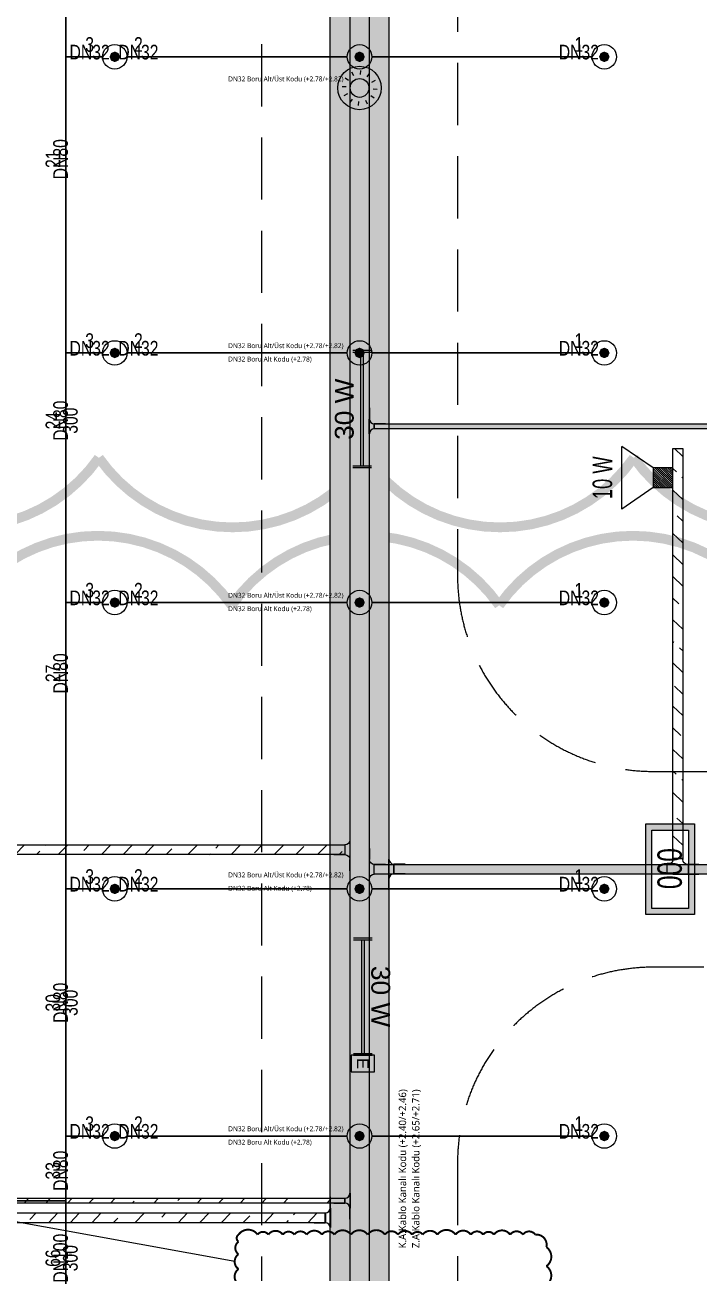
# Model space of a CAD drawing. Header units: millimetres. Extents: x -379292 to 1221486, y 92049 to 447512.
# Drawn here: x -233373 to -226488, y 248494 to 261244 of the extents above; entities that cross this region are included whole.
import ezdxf
from ezdxf.enums import TextEntityAlignment as Align

# ---------------------------------------------------------------- set-up
doc = ezdxf.new("R2010")
doc.units = ezdxf.units.MM
doc.linetypes.add('HIDDEN', pattern=[9.525, 6.35, -3.175])
for name, color, linetype in [('-M-YNGN-SPR-YUK', 7, 'Continuous'), ('-M-YNGN-ZON1-CAP-', 7, 'Continuous'), ('-M-YNGN-ZON1-SPR-', 7, 'Continuous'), ('05_SYMBOL', 2, 'Continuous'), ('08_ARAÇ SAYIM', 140, 'Continuous'), ('08_DEDECTOR FLASOR', 3, 'Continuous'), ('08_HORN', 4, 'Continuous'), ('08_LAMP', 4, 'Continuous'), ('08_LOUD SYSTEM', 4, 'Continuous'), ('E_CT_ZA', 6, 'Continuous')]:
    doc.layers.add(name, color=color, linetype=linetype)
for name, color, linetype, lineweight in [('-M-YNGN-ZON1', 5, 'SP', 30), ('0-KRCN-SHT YAĞMURSUYUBORUSU-100', 3, 'PISSU_LINE50', 35), ('E_CT_AYDINLATMA', 3, 'Continuous', 9), ('E_CT_KA', 4, 'Continuous', 9), ('E_CT_KIRMIZI', 1, 'Continuous', 9)]:
    doc.layers.add(name, color=color, linetype=linetype, lineweight=lineweight)
doc.styles.add('CIZGI', font='tahoma.ttf', dxfattribs={"width": 0.8, "oblique": 20})
doc.styles.add('MUF', font='isocpeur.ttf')
doc.styles.add('PIPESIZE', font='hcad.shx', dxfattribs={"width": 0.8})
doc.styles.add('SPR-NOT', font='romans.shx')
doc.styles.get("Standard").update_dxf_attribs({"font": 'segoeuil.ttf'})
doc.styles.add('TR', font='tsimpali.shx', dxfattribs={"width": 0.7})
doc.styles.add('WMF-Arial', font='TURK.SHX')
doc.styles.add('YAZI-2', font='arial.ttf', dxfattribs={"height": 2})
doc.linetypes.add('PISSU_LINE50', pattern='A,50,-10,["C",MUF,S=10,R=0,X=1,Y=-5],0', length=60)
doc.linetypes.add('SP', pattern='A,2,-0.1,["SP",CIZGI,S=0.14,R=0.2,X=0,Y=-0.07],-0.255', length=2.355)

# ---------------------------------------------------------------- blocks, each defined once
blk = doc.blocks.new('OtoParkBodrumKatMimari')
at = {"layer": '05_SYMBOL', "color": 252, "linetype": 'HIDDEN', "ltscale": 100}
blk.add_lwpolyline([(15400, 51961), (15400, 166800)], dxfattribs=at)
blk.add_lwpolyline([(130500, 154800), (130500, 164800, 0.414214), (128500, 166800), (19400, 166800, 0.414214), (17400, 164800), (17400, 154800, 0.414214), (19400, 152800), (128500, 152800, 0.414214)], format="xyb", close=True, dxfattribs=at)
blk.add_lwpolyline([(17400, 138759, 0.414214), (19400, 136759), (128500, 136759, 0.414214), (130500, 138759), (130500, 148800, 0.414214), (128500, 150800), (19400, 150800, 0.414214), (17400, 148800), (17400, 138759)], format="xyb", dxfattribs=at)
blk = doc.blocks.new('SP-C-UP-12')
at = {"ltscale": 10}
blk.add_line((0, 0), (0, 0), dxfattribs=at)
at = {"color": 1, "linetype": 'Continuous'}
blk.add_circle((0, 0), 12.5, dxfattribs=at)
at = {"ltscale": 10}
for points in [[(-5.4, 0), (-3.8, 3.8), (-3.8, -3.8), (0, 5.4)], [(-3.8, -3.8), (0, 5.4), (0, -5.4), (3.8, 3.8)], [(0, -5.4), (3.8, 3.8), (3.8, -3.8), (5.4, 0)]]:
    blk.add_solid(points, dxfattribs=at)
at = {"layer": '-M-YNGN-SPR-YUK', "style": 'SPR-NOT', "width": 0.5, "flags": 9}
for tag, p in [('YUK', (0, 17.8)), ('CAP', (0, 14.4)), ('TIP', (0.2, 10.8))]:
    blk.add_attdef(tag, text='', height=2.5, dxfattribs=at).set_placement(p, align=Align.MIDDLE_CENTER)
blk = doc.blocks.new('A$C69E769C9')
at = {"layer": '-M-YNGN-ZON1', "linetype": 'SP', "ltscale": 500}
for p, q in [((377.3, 0), (377.3, 2880.3)), ((414.8, 1287.8), (377.3, 1287.8)), ((552.3, 1287.8), (439.8, 1287.8)), ((552.3, 1287.8), (664.8, 1287.8)), ((689.8, 1287.8), (914.8, 1287.8)), ((414.8, 985.3), (377.3, 985.3)), ((552.3, 985.3), (439.8, 985.3)), ((552.3, 985.3), (664.8, 985.3)), ((689.8, 985.3), (914.8, 985.3)), ((414.8, 730.3), (377.3, 730.3)), ((552.3, 730.3), (439.8, 730.3)), ((552.3, 730.3), (664.8, 730.3)), ((689.8, 730.3), (914.8, 730.3)), ((414.8, 437.8), (377.3, 437.8)), ((552.3, 437.8), (439.8, 437.8)), ((552.3, 437.8), (664.8, 437.8)), ((689.8, 437.8), (914.8, 437.8)), ((414.8, 185.3), (377.3, 185.3)), ((552.3, 185.3), (439.8, 185.3)), ((552.3, 185.3), (664.8, 185.3)), ((689.8, 185.3), (914.8, 185.3)), ((-385.2, 119), (377.3, 119))]:
    blk.add_line(p, q, dxfattribs=at)
at = {"layer": '-M-YNGN-ZON1-SPR-', "linetype": 'Continuous'}
for p in [(427.3, 1287.8), (677.3, 1287.8), (927.3, 1287.8), (427.3, 985.3), (677.3, 985.3), (927.3, 985.3), (427.3, 730.3), (677.3, 730.3), (927.3, 730.3), (427.3, 437.8), (677.3, 437.8), (927.3, 437.8), (427.3, 185.3), (677.3, 185.3), (927.3, 185.3)]:
    blk.add_blockref('SP-C-UP-12', p, dxfattribs=at)
at = {"layer": '-M-YNGN-ZON1-CAP-', "color": 6, "ltscale": 20, "style": 'PIPESIZE', "width": 0.8}
for s, p in [('3', (401.6, 1300.4)), ('2', (451.4, 1300.4)), ('1', (901.3, 1300.4)), ('3', (401.6, 997.9)), ('2', (451.4, 997.9)), ('1', (901.3, 997.9)), ('3', (401.6, 742.9)), ('2', (451.4, 742.9)), ('1', (901.3, 742.9)), ('3', (401.6, 450.4)), ('2', (451.4, 450.4)), ('1', (901.3, 450.4)), ('3', (401.6, 197.9)), ('2', (451.4, 197.9)), ('1', (901.3, 197.9))]:
    blk.add_text(s, height=15, dxfattribs=at).set_placement(p, align=Align.MIDDLE_CENTER)
at = {"layer": '-M-YNGN-ZON1-CAP-', "ltscale": 20, "style": 'PIPESIZE', "width": 0.8}
for p in [(401.6, 1292.6), (451.4, 1292.6), (901.3, 1292.6), (401.6, 990.1), (451.4, 990.1), (901.3, 990.1), (401.6, 735.1), (451.4, 735.1), (901.3, 735.1), (401.6, 442.6), (451.4, 442.6), (901.3, 442.6), (401.6, 190.1), (451.4, 190.1), (901.3, 190.1)]:
    blk.add_text('DN32', height=15, dxfattribs=at).set_placement(p, align=Align.MIDDLE_CENTER)
for s, p in [('DN80', (371.9, 1183.2)), ('DN80', (371.9, 916.1)), ('300', (381.9, 916.1)), ('DN80', (371.9, 657.9)), ('DN80', (371.9, 321.4)), ('300', (381.9, 321.4)), ('DN80', (371.9, 149.8)), ('DN100', (371.9, 60.5)), ('300', (381.9, 60.5))]:
    blk.add_text(s, height=15, rotation=90, dxfattribs=at).set_placement(p, align=Align.MIDDLE_CENTER)
at = {"layer": '-M-YNGN-ZON1-CAP-', "color": 6, "ltscale": 20, "style": 'PIPESIZE', "width": 0.8}
for s, p in [('21', (364.1, 1183.2)), ('24', (364.1, 916.1)), ('27', (364.1, 657.9)), ('30', (364.1, 321.4)), ('33', (364.1, 149.8)), ('66', (364.1, 60.5))]:
    blk.add_text(s, height=15, rotation=90, dxfattribs=at).set_placement(p, align=Align.MIDDLE_CENTER)
blk = doc.blocks.new('*U654')
h = blk.add_hatch()
h.set_pattern_fill('ANSI33', color=0, scale=50, angle=1, style=0)
h.paths.add_polyline_path([(-115024, 100), (-249, 100), (-249, 0), (-115024, 0)])
at = {"color": 0}
blk.add_lwpolyline([(-115024, 100), (-249, 100), (-249, 0), (-115024, 0)], close=True, dxfattribs=at)
at = {"ltscale": 25, "flags": 1}
for tag, p in [('YUKSEKLIK', (-229, -149)), ('KALINLIK', (-229, -213))]:
    blk.add_attdef(tag, p, '', height=50, dxfattribs=at)
blk = doc.blocks.new('*U661')
h = blk.add_hatch()
h.set_pattern_fill('ANSI33', color=0, scale=50, angle=1, style=0)
h.paths.add_polyline_path([(-11473, 100), (17, 100), (17, 0), (-11473, 0)])
at = {"color": 0}
blk.add_lwpolyline([(-11473, 100), (17, 100), (17, 0), (-11473, 0)], close=True, dxfattribs=at)
at = {"ltscale": 25, "flags": 1}
for tag, p in [('YUKSEKLIK', (-229, -149)), ('KALINLIK', (-229, -213))]:
    blk.add_attdef(tag, p, '', height=50, dxfattribs=at)
blk = doc.blocks.new('*U171')
at = {"color": 0}
for p, q in [((-164, 164), (-50, 164)), ((-50, 164), (-50, 167)), ((-50, 167), (150, 167)), ((150, 167), (150, 164)), ((264, 164), (150, 164)), ((0, 0), (0, 114)), ((100, 114), (0, 114)), ((100, 0), (100, 114))]:
    blk.add_line(p, q, dxfattribs=at)
for centre, start, end in [((-50, 114), 0, 90), ((150, 114), 90, 180)]:
    blk.add_arc(centre, 50, start, end, dxfattribs=at)
blk = doc.blocks.new('*U674')
h = blk.add_hatch()
h.set_pattern_fill('ANSI33', color=0, scale=50, angle=1, style=0)
h.paths.add_polyline_path([(-115637, 200), (9483, 200), (9483, 0), (-115637, 0)])
at = {"color": 0}
blk.add_lwpolyline([(-115637, 200), (9483, 200), (9483, 0), (-115637, 0)], close=True, dxfattribs=at)
at = {"ltscale": 25, "flags": 1}
for tag, p in [('YUKSEKLIK', (-229, -149)), ('KALINLIK', (-229, -213))]:
    blk.add_attdef(tag, p, '', height=50, dxfattribs=at)
blk = doc.blocks.new('*U682')
h = blk.add_hatch()
h.set_pattern_fill('ANSI33', color=0, scale=50, angle=1, style=0)
h.paths.add_polyline_path([(-14068, 100), (100307, 100), (100307, 0), (-14068, 0)])
at = {"color": 0}
blk.add_lwpolyline([(-14068, 100), (100307, 100), (100307, 0), (-14068, 0)], close=True, dxfattribs=at)
at = {"ltscale": 25, "flags": 1}
for tag, p in [('YUKSEKLIK', (-229, -149)), ('KALINLIK', (-229, -213))]:
    blk.add_attdef(tag, p, '', height=50, dxfattribs=at)
blk = doc.blocks.new('*U709')
h = blk.add_hatch()
h.set_pattern_fill('ANSI33', color=0, scale=50, angle=1, style=0)
h.paths.add_polyline_path([(-1701, 100), (4939, 100), (4939, 0), (-1701, 0)])
at = {"color": 0}
blk.add_lwpolyline([(-1701, 100), (4939, 100), (4939, 0), (-1701, 0)], close=True, dxfattribs=at)
at = {"ltscale": 25, "flags": 1}
for tag, p in [('YUKSEKLIK', (-229, -149)), ('KALINLIK', (-229, -213))]:
    blk.add_attdef(tag, p, '', height=50, dxfattribs=at)
blk = doc.blocks.new('*U721')
h = blk.add_hatch()
h.set_pattern_fill('ANSI33', color=0, scale=50, angle=1, style=0)
h.paths.add_polyline_path([(-122433, 600), (2779, 600), (2779, 0), (-122433, 0)])
at = {"color": 0}
blk.add_lwpolyline([(-122433, 600), (2779, 600), (2779, 0), (-122433, 0)], close=True, dxfattribs=at)
at = {"ltscale": 25, "flags": 1}
for tag, p in [('YUKSEKLIK', (-229, -149)), ('KALINLIK', (-229, -213))]:
    blk.add_attdef(tag, p, '', height=50, dxfattribs=at)
blk = doc.blocks.new('*U207')
at = {"color": 0}
for p, q in [((-164, 164), (-50, 164)), ((-50, 164), (-50, 167)), ((-50, 167), (150, 167)), ((150, 167), (150, 164)), ((264, 164), (150, 164)), ((0, 0), (0, 114)), ((100, 114), (0, 114)), ((100, 0), (100, 114))]:
    blk.add_line(p, q, dxfattribs=at)
for centre, start, end in [((-50, 114), 0, 90), ((150, 114), 90, 180)]:
    blk.add_arc(centre, 50, start, end, dxfattribs=at)
blk = doc.blocks.new('*U231')
at = {"color": 0}
for p, q in [((-164, 164), (-50, 164)), ((-50, 164), (-50, 167)), ((-50, 167), (150, 167)), ((150, 167), (150, 164)), ((264, 164), (150, 164)), ((0, 0), (0, 114)), ((100, 114), (0, 114)), ((100, 0), (100, 114))]:
    blk.add_line(p, q, dxfattribs=at)
for centre, start, end in [((-50, 114), 0, 90), ((150, 114), 90, 180)]:
    blk.add_arc(centre, 50, start, end, dxfattribs=at)
blk = doc.blocks.new('*U232')
at = {"color": 0}
for p, q in [((-164, 164), (-50, 164)), ((-50, 164), (-50, 167)), ((-50, 167), (150, 167)), ((150, 167), (150, 164)), ((264, 164), (150, 164)), ((0, 0), (0, 114)), ((100, 114), (0, 114)), ((100, 0), (100, 114))]:
    blk.add_line(p, q, dxfattribs=at)
for centre, start, end in [((-50, 114), 0, 90), ((150, 114), 90, 180)]:
    blk.add_arc(centre, 50, start, end, dxfattribs=at)
blk = doc.blocks.new('*U731')
h = blk.add_hatch()
h.set_pattern_fill('ANSI33', color=0, scale=50, angle=1, style=0)
h.paths.add_polyline_path([(-1501, 50), (5189, 50), (5189, 0), (-1501, 0)])
at = {"color": 0}
blk.add_lwpolyline([(-1501, 50), (5189, 50), (5189, 0), (-1501, 0)], close=True, dxfattribs=at)
at = {"ltscale": 25, "flags": 1}
for tag, p in [('YUKSEKLIK', (-229, -149)), ('KALINLIK', (-229, -213))]:
    blk.add_attdef(tag, p, '', height=50, dxfattribs=at)
blk = doc.blocks.new('*U745')
h = blk.add_hatch()
h.set_pattern_fill('ANSI33', color=0, scale=50, angle=1, style=0)
h.paths.add_polyline_path([(-53157, 50), (113, 50), (113, 0), (-53157, 0)])
at = {"color": 0}
blk.add_lwpolyline([(-53157, 50), (113, 50), (113, 0), (-53157, 0)], close=True, dxfattribs=at)
at = {"ltscale": 25, "flags": 1}
for tag, p in [('YUKSEKLIK', (-229, -149)), ('KALINLIK', (-229, -213))]:
    blk.add_attdef(tag, p, '', height=50, dxfattribs=at)
blk = doc.blocks.new('*U316')
at = {"color": 0}
for p, q in [((-164, 164), (-50, 164)), ((-50, 164), (-50, 167)), ((-50, 167), (100, 167)), ((100, 167), (100, 164)), ((214, 164), (100, 164)), ((0, 0), (0, 114)), ((50, 114), (0, 114)), ((50, 0), (50, 114))]:
    blk.add_line(p, q, dxfattribs=at)
for centre, start, end in [((-50, 114), 0, 90), ((100, 114), 90, 180)]:
    blk.add_arc(centre, 50, start, end, dxfattribs=at)
blk = doc.blocks.new('*U319')
at = {"color": 0}
for p, q in [((-164, 164), (-50, 164)), ((-50, 164), (-50, 167)), ((-50, 167), (100, 167)), ((100, 167), (100, 164)), ((214, 164), (100, 164)), ((0, 0), (0, 114)), ((50, 114), (0, 114)), ((50, 0), (50, 114))]:
    blk.add_line(p, q, dxfattribs=at)
for centre, start, end in [((-50, 114), 0, 90), ((100, 114), 90, 180)]:
    blk.add_arc(centre, 50, start, end, dxfattribs=at)
blk = doc.blocks.new('*U852')
h = blk.add_hatch()
h.set_pattern_fill('ANSI33', color=0, scale=50, angle=1, style=0)
h.paths.add_polyline_path([(-3866, 100), (324, 100), (324, 0), (-3866, 0)])
at = {"color": 0}
blk.add_lwpolyline([(-3866, 100), (324, 100), (324, 0), (-3866, 0)], close=True, dxfattribs=at)
at = {"ltscale": 25, "flags": 1}
for tag, p in [('YUKSEKLIK', (-229, -149)), ('KALINLIK', (-229, -213))]:
    blk.add_attdef(tag, p, '', height=50, dxfattribs=at)
blk = doc.blocks.new('*U361')
at = {"color": 0}
for p, q in [((264, 264), (-164, 264)), ((-60, 264), (-60, 164)), ((0, 264), (264, 264)), ((160, 264), (160, 164)), ((-164, 164), (-50, 164)), ((264, 164), (150, 164)), ((0, 0), (0, 114)), ((0, 104), (100, 104)), ((100, 0), (100, 114))]:
    blk.add_line(p, q, dxfattribs=at)
for centre, start, end in [((-50, 114), 0, 90), ((150, 114), 90, 180)]:
    blk.add_arc(centre, 50, start, end, dxfattribs=at)
blk = doc.blocks.new('40 W SIVA ÜSTÜ ETANJ LED 50--')
at = {"layer": '08_LAMP'}
for p, q in [((-625, -100), (-625, 100)), ((-605, -100), (-605, 100)), ((-605, 15), (605, 15)), ((605, -100), (605, 100)), ((625, -100), (625, 100)), ((-605, -15), (605, -15))]:
    blk.add_line(p, q, dxfattribs=at)
at = {"layer": '08_LAMP', "color": 2, "style": 'YAZI-2'}
blk.add_text('30 W', height=200, dxfattribs=at).set_placement((0, 90), align=Align.CENTER)
blk = doc.blocks.new('40 W SIVA ÜSTÜ ETANJ LED E 50')
at = {"layer": '08_LAMP'}
for p, q in [((-625, -100), (-625, 100)), ((-605, -100), (-605, 100)), ((-605, 15), (605, 15)), ((605, -100), (605, 100)), ((625, -100), (625, 100)), ((-605, -15), (605, -15))]:
    blk.add_line(p, q, dxfattribs=at)
blk.add_lwpolyline([(625, -125), (800, -125), (800, 125), (625, 125)], close=True, dxfattribs=at)
at = {"layer": '08_LAMP', "color": 2, "style": 'YAZI-2'}
blk.add_text('30 W', height=200, dxfattribs=at).set_placement((0, 90), align=Align.CENTER)
blk.add_text('E', height=125, dxfattribs=at).set_placement((713, 0), align=Align.MIDDLE)
blk = doc.blocks.new('TEK YUZLU 1 SATIR 3 KARAKTER')
at = {"layer": '08_ARAÇ SAYIM'}
h = blk.add_hatch(color=7, dxfattribs=at)
h.dxf.hatch_style = 1
h.paths.add_polyline_path([(-40, 43.5), (40, 43.5), (40, 6.2), (-40, 6.2)], flags=16)
h.paths.add_polyline_path([(-46.3, 49.8), (46.3, 49.8), (46.3, 0), (-46.3, 0)])
for points in [[(-46.3, 49.8), (46.3, 49.8), (46.3, 0), (-46.3, 0)], [(-40, 43.5), (40, 43.5), (40, 6.2), (-40, 6.2)]]:
    blk.add_lwpolyline(points, close=True, dxfattribs=at)
at = {"layer": '08_ARAÇ SAYIM', "color": 7, "style": 'WMF-Arial', "width": 0.75}
blk.add_text('000', height=25, dxfattribs=at).set_placement((0.7, 12.9), align=Align.CENTER)
blk = doc.blocks.new('KORNA ORT TAVAN')
at = {"layer": '08_HORN', "color": 3}
for p, q in [((-60, 124), (-79, 162)), ((10, 137), (13, 179)), ((77, 114), (101, 149)), ((-137, 10), (-179, 13)), ((-114, 77), (-149, 101)), ((124, 60), (162, 79)), ((-124, -60), (-162, -79)), ((-77, -114), (-101, -149)), ((60, -124), (79, -162)), ((114, -77), (149, -101)), ((137, -10), (179, -13)), ((-10, -137), (-13, -179))]:
    blk.add_line(p, q, dxfattribs=at)
at = {"layer": '08_HORN', "color": 1}
for major_axis, start_param, end_param in [((0, 222), 4.712358, 10.995543), ((0, 95.8), -1.570763777940356, 4.712421529239229)]:
    blk.add_ellipse((0, 0), major_axis=major_axis, ratio=1, start_param=start_param, end_param=end_param, dxfattribs=at)
blk = doc.blocks.new('15 W HORN 100_HARİCİ TİP')
at = {"layer": '08_LOUD SYSTEM'}
h = blk.add_hatch(dxfattribs=at)
h.set_pattern_fill('ANSI31', color=2, scale=4.8)
h.set_pattern_definition([(45, (-341645.439, -380325.335), (-10.77630735, 10.77630735), [])])
h.paths.add_polyline_path([(-100, 0), (100, 0), (100, 200), (-100, 200)])
at = {"layer": '08_LOUD SYSTEM', "ltscale": 2}
for p, q in [((-320, 520), (320, 520)), ((-100, 200), (-320, 520)), ((100, 200), (320, 520))]:
    blk.add_line(p, q, dxfattribs=at)
at = {"layer": '08_LOUD SYSTEM'}
blk.add_lwpolyline([(100, 0), (100, 200), (-100, 200), (-100, 0)], close=True, dxfattribs=at)
at = {"layer": '08_LOUD SYSTEM', "color": 2, "ltscale": 2, "style": 'TR', "width": 0.7}
blk.add_text('10 W', height=200, dxfattribs=at).set_placement((0, 620), align=Align.CENTER)

msp = doc.modelspace()

# ---------------------------------------------------------------- block references
at = {"color": 8}
msp.add_blockref('OtoParkBodrumKatMimari', (-246354.8, 100818.8), dxfattribs=at)

# ---------------------------------------------------------------- next in the draw order: linework, layer by layer
at = {"color": 1}
msp.add_line((-231230.6, 248610.9), (-245069.6, 251127.4), dxfattribs=at)
at = {"color": 30, "const_width": 100}
for points in [[(-224422.3, 256823, -0.5205671), (-227154.2, 256823, -0.5205671), (-229886.1, 256823, -0.5205671), (-232618, 256823, -0.5205671), (-235349.9, 256823, -0.5205671), (-238081.8, 256823, -0.5205671), (-240813.7, 256823, -0.5205671), (-243545.6, 256823, -0.5205671), (-246277.5, 256823, -0.5205671), (-249009.4, 256823, -0.5205671), (-251741.3, 256823, -0.5205671), (-253116.5, 258179.7, -0.5205671), (-253116.5, 260911.6, -0.5205671), (-253116.5, 264061.1, -0.5205671), (-250384.6, 264061.1, -0.5205671), (-247652.7, 264061.1, -0.5205671), (-244920.8, 264061.1, -0.5205671), (-242188.9, 264061.1, -0.5205671), (-239457, 264061.1, -0.5205671), (-236725.1, 264061.1, -0.5205671), (-233993.2, 264061.1, -0.5205671), (-231261.3, 264061.1, -0.5205671), (-228529.4, 264061.1, -0.5205671), (-225797.5, 264061.1, -0.5205671)], [(-224422.3, 248077.1, -0.5205671), (-227154.2, 248077.1, -0.5205671), (-229886.1, 248077.1, -0.5205671), (-232618, 248077.1, -0.5205671), (-235349.9, 248077.1, -0.5205671), (-238081.8, 248077.1, -0.5205671), (-240813.7, 248077.1, -0.5205671), (-243545.6, 248077.1, -0.5205671), (-246277.5, 248077.1, -0.5205671), (-249009.4, 248077.1, -0.5205671), (-251741.3, 248077.1, -0.5205671), (-253116.5, 249433.8, -0.5205671), (-253116.5, 252165.7, -0.5205671), (-253116.5, 255315.3, -0.5205671), (-250384.6, 255315.3, -0.5205671), (-247652.7, 255315.3, -0.5205671), (-244920.8, 255315.3, -0.5205671), (-242188.9, 255315.3, -0.5205671), (-239457, 255315.3, -0.5205671), (-236725.1, 255315.3, -0.5205671), (-233993.2, 255315.3, -0.5205671), (-231261.3, 255315.3, -0.5205671), (-228529.4, 255315.3, -0.5205671), (-225797.5, 255315.3, -0.5205671)]]:
    msp.add_lwpolyline(points, format="xyb", dxfattribs=at)
at = {"color": 6, "const_width": 20}
msp.add_lwpolyline([(-231191.1, 248379.7, -0.520567), (-231191.1, 248534.9, -0.520567), (-231191.1, 248687, -0.520567), (-231191.1, 248814.6, -0.520567), (-231191.1, 248886.6, -0.520567), (-231191.1, 248886.6, -0.520567), (-230996.2, 248886.6, -0.520567), (-230886.8, 248886.6, -0.520567), (-230738.7, 248886.6, -0.520567), (-230621.8, 248886.6, -0.520567), (-230495.2, 248886.6, -0.520567), (-230340, 248886.6, -0.520567), (-230213.4, 248886.6, -0.520567), (-230043.3, 248886.6, -0.520567), (-229872.5, 248886.6, -0.520567), (-229696.2, 248886.6, -0.520567), (-229562.4, 248886.6, -0.520567), (-229418.2, 248886.6, -0.520567), (-229309.8, 248886.6, -0.520567), (-229159.7, 248886.6, -0.520567), (-228975, 248886.6, -0.520567), (-228818.6, 248886.6, -0.520567), (-228692.4, 248886.6, -0.520567), (-228582.9, 248886.6, -0.520567), (-228417.2, 248886.6, -0.520567), (-228286.5, 248886.6, -0.520567), (-228160.4, 248886.6, -0.520567), (-228047, 248758.9, -0.520567), (-228047, 248564.9, -0.520567), (-228047, 248371.8, -0.520567)], format="xyb", dxfattribs=at)

# ---------------------------------------------------------------- next in the draw order: block references
at = {"layer": '-M-YNGN-ZON1', "ltscale": 25, "xscale": 10, "yscale": 10, "zscale": 10}
msp.add_blockref('A$C69E769C9', (-236728.2, 248041), dxfattribs=at)
at = {"layer": '08_ARAÇ SAYIM', "xscale": 10, "yscale": 10, "zscale": 10, "rotation": 90}
msp.add_blockref('TEK YUZLU 1 SATIR 3 KARAKTER', (-226534, 252618.8), dxfattribs=at)
at = {"layer": '08_DEDECTOR FLASOR'}
msp.add_blockref('KORNA ORT TAVAN', (-229954.8, 260600.8), dxfattribs=at)
at = {"layer": '08_LAMP'}
for name, p, xscale, yscale, zscale, rotation in [('40 W SIVA ÜSTÜ ETANJ LED 50--', (-229928.8, 257318.8), 0.9600000000000062, 0.9600000000000062, 0.9600000000000062, 90), ('40 W SIVA ÜSTÜ ETANJ LED E 50', (-229921.3, 251318.8), 0.96, 0.96, 0.96, 270)]:
    msp.add_blockref(name, p, dxfattribs=dict(at, xscale=xscale, yscale=yscale, zscale=zscale, rotation=rotation))
at = {"layer": '08_LOUD SYSTEM', "rotation": 90.00000000000001}
msp.add_blockref('15 W HORN 100_HARİCİ TİP', (-226754.8, 256618.8), dxfattribs=at)
at = {"layer": 'E_CT_AYDINLATMA', "color": 2}
for name, p, rotation in [('*U232', (-229490.8, 252572.2), 90), ('*U231', (-230418.8, 249108.8), 270)]:
    msp.add_blockref(name, p, dxfattribs=dict(at, rotation=rotation))
at = {"layer": 'E_CT_AYDINLATMA'}
msp.add_blockref('*U682', (-215536.5, 252568.8), dxfattribs=at)
at = {"layer": 'E_CT_AYDINLATMA', "rotation": 180}
msp.add_blockref('*U709', (-232005.6, 249108.8), dxfattribs=at)
at = {"layer": 'E_CT_KA', "color": 6, "rotation": 270}
msp.add_blockref('*U721', (-230254.8, 155155.9), dxfattribs=at)
at = {"layer": 'E_CT_KIRMIZI', "color": 2}
for name, p, rotation in [('*U316', (-229690.8, 257118.8), 90), ('*U319', (-230218.8, 249258.8), 270)]:
    msp.add_blockref(name, p, dxfattribs=dict(at, rotation=rotation))
at = {"layer": 'E_CT_KIRMIZI', "color": 1, "rotation": 180}
for name, p in [('*U745', (-229692.1, 257168.8)), ('*U731', (-231605.6, 249258.8))]:
    msp.add_blockref(name, p, dxfattribs=at)
at = {"layer": 'E_CT_ZA', "color": 30, "xscale": -1, "rotation": 270}
msp.add_blockref('*U674', (-230054.8, 268106.2), dxfattribs=at)
at = {"layer": 'E_CT_ZA', "color": 112}
for name, p, rotation in [('*U852', (-226754.8, 253052.3), 270), ('*U654', (-230054.1, 252668.8), 180)]:
    msp.add_blockref(name, p, dxfattribs=dict(at, rotation=rotation))
at = {"layer": 'E_CT_ZA', "color": 2, "xscale": -1}
for name, p, rotation in [('*U171', (-230218.8, 252768.8), 270), ('*U207', (-229690.8, 252668.8), 89.99999999999997), ('*U361', (-226754.8, 252832.8), 180)]:
    msp.add_blockref(name, p, dxfattribs=dict(at, rotation=rotation))
at = {"layer": 'E_CT_ZA', "color": 112}
msp.add_blockref('*U661', (-230121.5, 252768.8), dxfattribs=at)

# ---------------------------------------------------------------- next in the draw order: texts
at = {"layer": '0-KRCN-SHT YAĞMURSUYUBORUSU-100'}
for s, p in [('DN32 Boru Alt/Üst Kodu (+2.78/+2.82)', (-231296.9, 260668.1)), ('DN32 Boru Alt/Üst Kodu (+2.78/+2.82)', (-231296.9, 257943.1)), ('DN32 Boru Alt Kodu (+2.78)', (-231296.9, 257806.2)), ('DN32 Boru Alt/Üst Kodu (+2.78/+2.82)', (-231296.9, 255393.1)), ('DN32 Boru Alt Kodu (+2.78)', (-231296.9, 255256.2)), ('DN32 Boru Alt/Üst Kodu (+2.78/+2.82)', (-231296.9, 252536.5)), ('DN32 Boru Alt Kodu (+2.78)', (-231296.9, 252399.7)), ('DN32 Boru Alt/Üst Kodu (+2.78/+2.82)', (-231296.9, 249943.1)), ('DN32 Boru Alt Kodu (+2.78)', (-231296.9, 249806.2))]:
    msp.add_text(s, height=50, dxfattribs=at).set_placement(p)
for s, p in [('K.A.Kablo Kanalı Kodu (+2.40/+2.46)', (-229479.2, 248746.2)), ('Z.A.Kablo Kanalı Kodu (+2.65/+2.71)', (-229343.5, 248749))]:
    msp.add_text(s, height=75, rotation=90, dxfattribs=at).set_placement(p)

doc.saveas('drawing.dxf')
